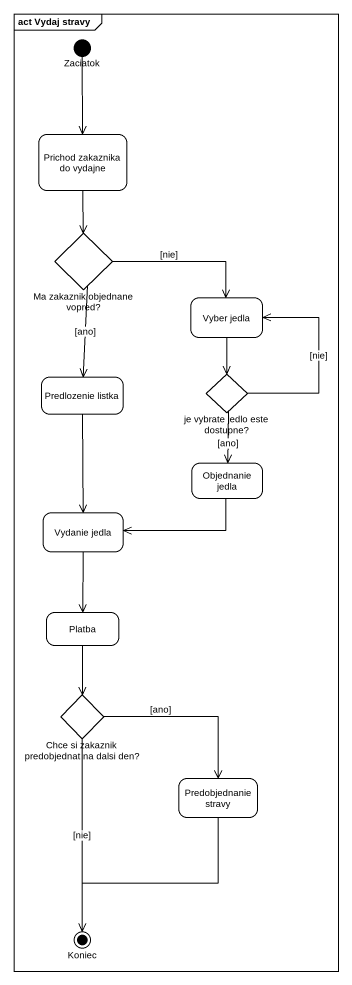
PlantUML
@startuml
mainframe act Vydaj stravy
hide empty description
state Zaciatok <<start>>
state "Prichod zakaznika do vydajne" as Prichod_zakaznika_do_vydajne
state "Ma zakaznik objednane vopred?" as Ma_zakaznik_objednane_vopred <<choice>>
state "Vyber jedla" as Vyber_jedla
state "Predlozenie listka" as Predlozenie_listka
state "je vybrate jedlo este dostupne?" as je_vybrate_jedlo_este <<choice>>
state "Objednanie jedla" as Objednanie_jedla
state "Vydanie jedla" as Vydanie_jedla
state Platba
state "Chce si zakaznik predobjednat na dalsi den?" as Chce_si_zakaznik <<choice>>
state "Predobjednanie stravy" as Predobjednanie_stravy
state Koniec <<end>>
Zaciatok --> Prichod_zakaznika_do_vydajne
Prichod_zakaznika_do_vydajne --> Ma_zakaznik_objednane_vopred
Ma_zakaznik_objednane_vopred -right-> Vyber_jedla : [nie]
Ma_zakaznik_objednane_vopred --> Predlozenie_listka : [ano]
Vyber_jedla --> je_vybrate_jedlo_este
Predlozenie_listka --> Vydanie_jedla
je_vybrate_jedlo_este -up-> Vyber_jedla : [nie]
je_vybrate_jedlo_este --> Objednanie_jedla : [ano]
Objednanie_jedla -left-> Vydanie_jedla
Vydanie_jedla --> Platba
Platba --> Chce_si_zakaznik
Chce_si_zakaznik -right-> Predobjednanie_stravy : [ano]
Chce_si_zakaznik --> Koniec : [nie]
Predobjednanie_stravy --> Koniec
@enduml
